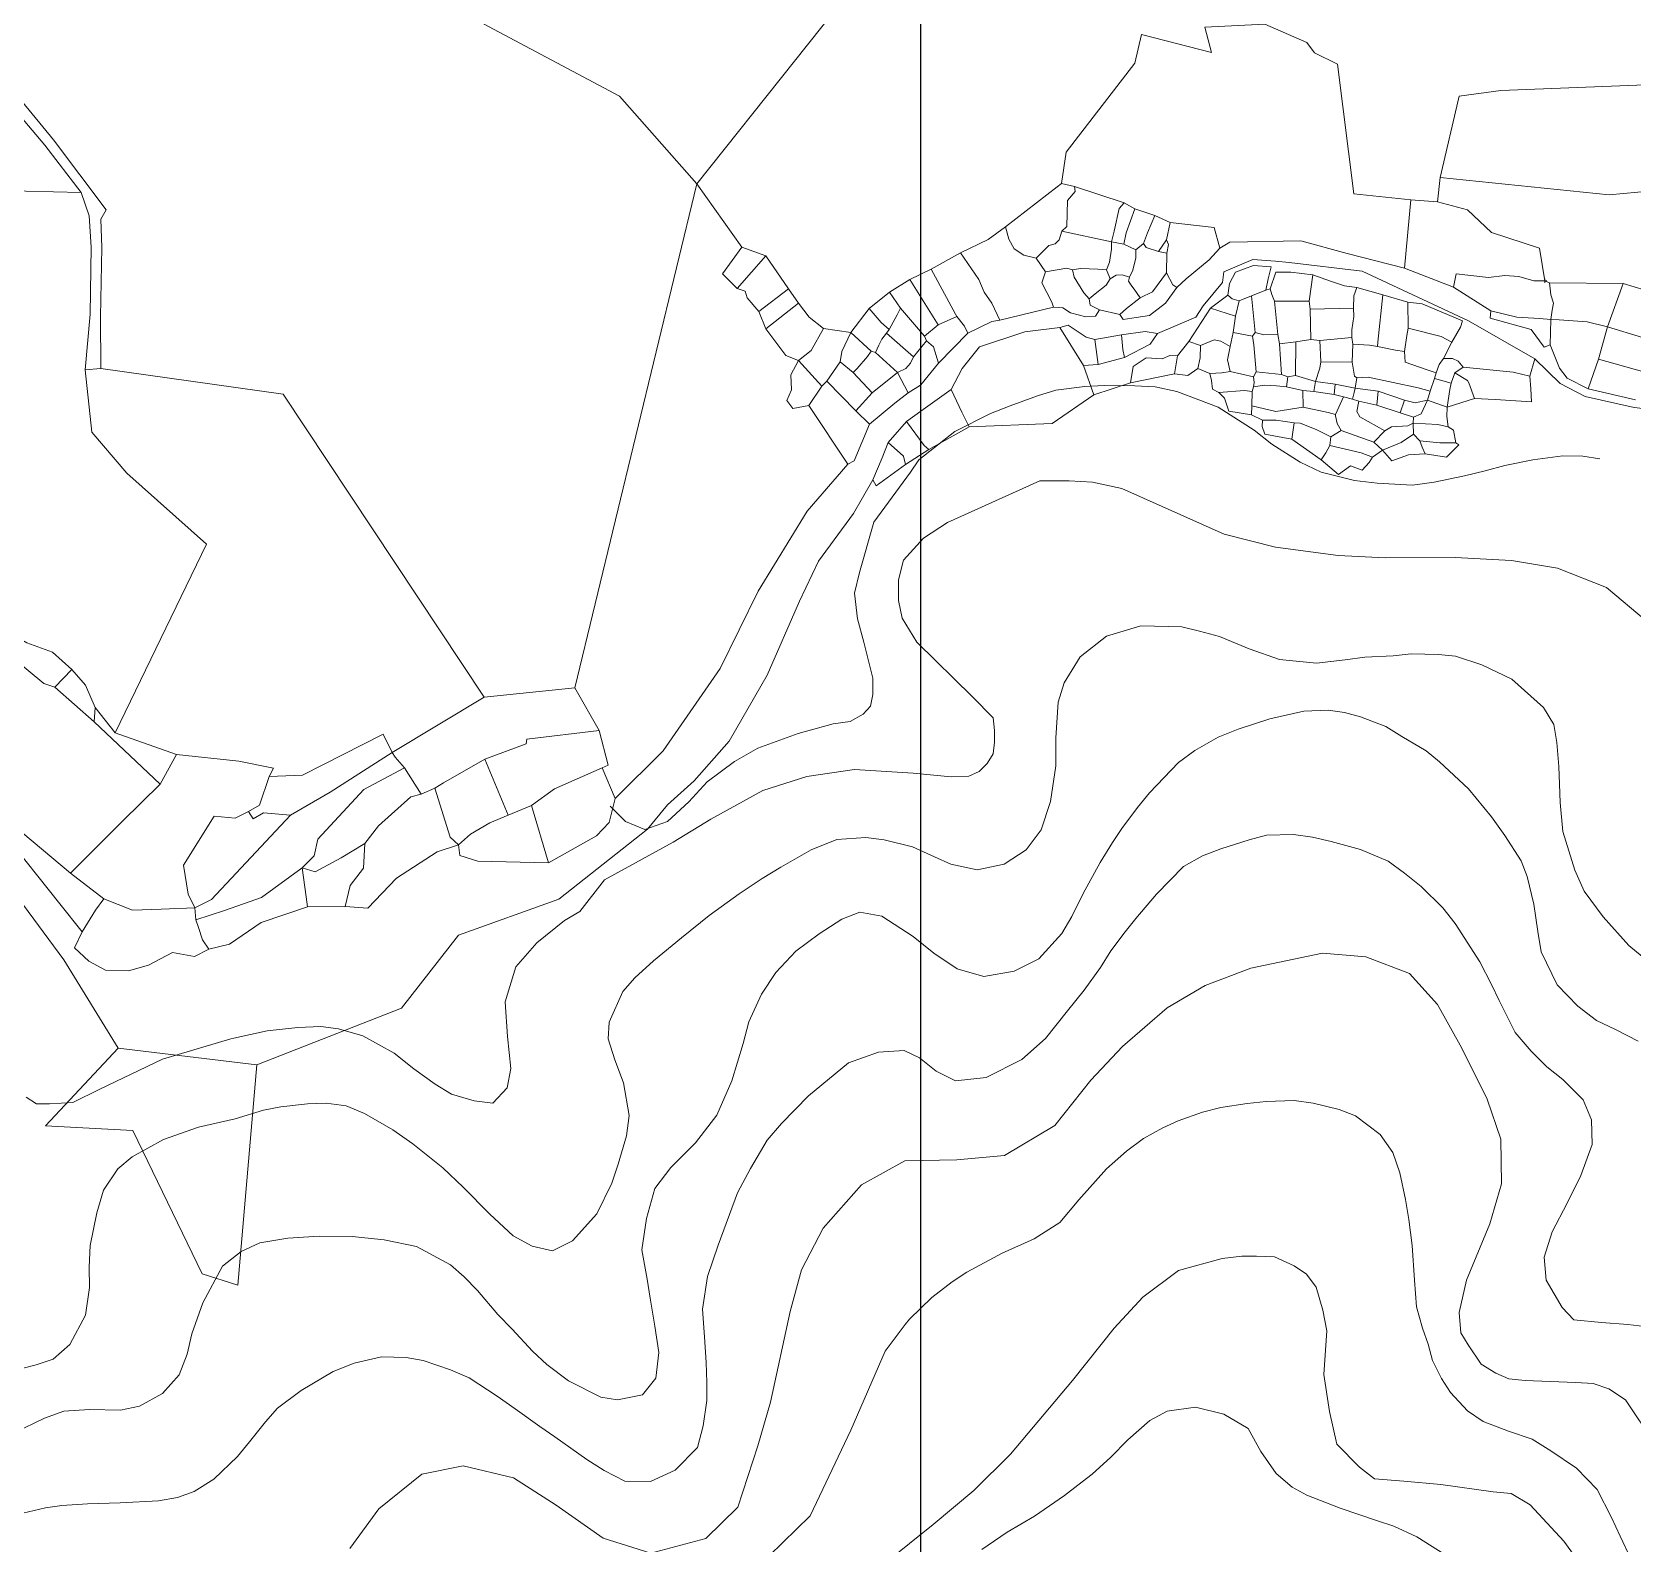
# Model space of a CAD drawing. Header units: metres. Extents: x 548946 to 557077, y 1838800 to 1845419.
# Drawn here: x 552785 to 553172.3, y 1839395.5 to 1839761.3 of the extents above; entities that cross this region are included whole.
import ezdxf

# ---------------------------------------------------------------- set-up
doc = ezdxf.new("R2010")
doc.units = ezdxf.units.M
doc.header["$LTSCALE"] = 28
for name, color, linetype, lineweight in [('1', 7, 'Continuous', 13), ('10', 7, 'Continuous', 13), ('2', 7, 'Continuous', 13), ('60', 7, 'Continuous', 25)]:
    doc.layers.add(name, color=color, linetype=linetype, lineweight=lineweight)

msp = doc.modelspace()

# ---------------------------------------------------------------- linework, layer by layer
at = {"layer": '1'}
for points in [[(552924.9, 1839573.99), (552928.56, 1839570.33), (552933.27, 1839568.36), (552938.77, 1839570.33), (552943.87, 1839575.04), (552948.36, 1839579.86), (552954.92, 1839584.85), (552960.59, 1839588.05), (552970.33, 1839591.61), (552978.83, 1839593.92), (552982.91, 1839594.45), (552986.1, 1839596.23), (552987.87, 1839598.18), (552988.4, 1839601.02), (552988.4, 1839604.93), (552986.21, 1839613.71), (552984.68, 1839619.32), (552983.97, 1839625.54), (552985.21, 1839630.52), (552988.62, 1839642.72), (552997.48, 1839654.81), (552999.55, 1839657.8), (553008.24, 1839664.67), (553016.87, 1839669), (553021.61, 1839670.82), (553028.23, 1839673.24), (553032.63, 1839674.64), (553039.69, 1839675.55), (553044.34, 1839675.8), (553051.76, 1839675.71), (553056.73, 1839675.47), (553061.93, 1839674.35), (553071.97, 1839670.52), (553080.65, 1839664.97), (553084.93, 1839661.54), (553091.77, 1839657.22), (553096.85, 1839654.79), (553104.88, 1839652.81), (553110.41, 1839652.12), (553118.92, 1839651.63), (553124.18, 1839652.34), (553131.54, 1839653.93), (553136.48, 1839655.12), (553141.28, 1839656.43), (553148.02, 1839657.82), (553155.33, 1839658.76), (553160.16, 1839658.64), (553164.29, 1839658.06)], [(553175.48, 1839618.8), (553165.89, 1839626.93), (553153.98, 1839631.57), (553142.89, 1839633.45), (553129.22, 1839634.13), (553112.38, 1839634.07), (553100.92, 1839634.61), (553085.8, 1839636.69), (553073.4, 1839639.84), (553048.61, 1839650.82), (553041.55, 1839652.39), (553035.89, 1839652.74), (553028.8, 1839652.74), (553006.47, 1839642.6), (553000.62, 1839638.87), (552995.84, 1839633.54), (552994.6, 1839628.74), (552994.6, 1839623.77), (552995.49, 1839619.5), (552999.03, 1839613.64), (553012.51, 1839600.49), (553017.47, 1839595.34), (553017.83, 1839592.32), (553017.83, 1839589.48), (553017.47, 1839586.63), (553016.06, 1839584.32), (553014.11, 1839582.37), (553011.63, 1839581.3), (553007.37, 1839581.13), (552998.16, 1839582.01), (552984, 1839582.89), (552972.4, 1839581.21), (552961.77, 1839577.83), (552949.2, 1839570.86)], [(552886.21, 1839463.04), (552889.52, 1839460.16), (552892.75, 1839456.87), (552897.68, 1839451.04), (552901.19, 1839447.52), (552906.07, 1839442.21), (552909.55, 1839438.95), (552914.8, 1839434.98), (552922.64, 1839431.03), (552926.61, 1839430.43), (552932.72, 1839431.62), (552935.92, 1839435.61), (552936.67, 1839441.81), (552935.71, 1839448.2), (552934.57, 1839454.97), (552933.81, 1839459.57), (552932.5, 1839466.71), (552933.62, 1839474.25), (552935.68, 1839481.5), (552939.54, 1839486.6), (552945.52, 1839492.59), (552950.63, 1839499.27), (552954.27, 1839507.6), (552957.05, 1839516.62), (552958.42, 1839521.85), (552961.45, 1839528.55), (552964.91, 1839533.75), (552969.8, 1839538.97), (552975.46, 1839543.1), (552980.92, 1839546.69), (552985.29, 1839548.34), (552990.59, 1839547.37), (552998.16, 1839542.48), (553003.15, 1839538.48), (553008.77, 1839534.67), (553015.22, 1839532.78), (553022.62, 1839534.12), (553028.53, 1839537.11), (553034.1, 1839543.19), (553036.51, 1839547.35), (553039.28, 1839552.86), (553043.4, 1839560.34), (553046.37, 1839565.22), (553048.6, 1839568.58), (553052.46, 1839573.69), (553055.32, 1839577.26), (553062.32, 1839584.53), (553066.3, 1839587.44), (553071.92, 1839590.66), (553076.78, 1839592.62), (553084.43, 1839595.16), (553092.69, 1839596.98), (553098.51, 1839597.23), (553102.48, 1839596.63), (553106.36, 1839595.62), (553112.47, 1839593.3), (553116.38, 1839590.87), (553122.23, 1839587.36), (553125.51, 1839584.73), (553132.47, 1839578.21), (553138.03, 1839571.41), (553141.25, 1839566.95), (553145.19, 1839560.75), (553146.64, 1839557.01), (553148.29, 1839550.3), (553149.28, 1839543.65), (553150.08, 1839538.79), (553153.95, 1839530.76), (553158.94, 1839525.59), (553163.48, 1839522.19), (553168.02, 1839519.96), (553173.52, 1839517.18)], [(552949.2, 1839570.86), (552940.1, 1839565.32), (552923.51, 1839556.16), (552917.5, 1839548.55), (552913.85, 1839546.33), (552907.16, 1839540.91), (552902.07, 1839535.15), (552899.5, 1839526.67), (552900.03, 1839518.28), (552900.88, 1839510.57), (552899.96, 1839505.91), (552896.47, 1839502.15), (552891.99, 1839502.7), (552886.48, 1839504.3), (552882.57, 1839506.73), (552877.35, 1839510.45), (552872.64, 1839514.22), (552865.03, 1839518.45), (552859.12, 1839520.14), (552854.89, 1839520.72), (552849.32, 1839520.5), (552841.87, 1839519.68), (552833.87, 1839517.88), (552833.1, 1839517.69), (552816.62, 1839512.79), (552801.43, 1839505.53), (552794.9, 1839502.34), (552789.25, 1839501.99), (552786.07, 1839501.99), (552783.59, 1839503.58)], [(552782.8, 1839403.01), (552788.25, 1839404.26), (552792.22, 1839404.83), (552798.42, 1839405.25), (552806.33, 1839405.47), (552815.64, 1839405.98), (552820.23, 1839406.75), (552824.23, 1839408.23), (552828.97, 1839411.22), (552834.75, 1839416.67), (552837.61, 1839420.23), (552841.49, 1839425.08), (552844.38, 1839428.39), (552850.15, 1839432.67), (552857.84, 1839437.29), (552862.95, 1839439.28), (552869.55, 1839440.79), (552875.54, 1839440.67), (552879.65, 1839439.95), (552886.27, 1839437.69), (552890.78, 1839435.71), (552897.52, 1839431.25), (552901.88, 1839428.22), (552907.82, 1839423.93), (552911.47, 1839421.48), (552919.23, 1839415.96), (552923.43, 1839413.3), (552928.39, 1839410.72), (552934.64, 1839410.63), (552940.59, 1839413.37), (552945.96, 1839418.9), (552947.33, 1839424.12), (552948.22, 1839430.21), (552948.26, 1839434.63), (552948.12, 1839439.43), (552947.7, 1839445.62), (552947.22, 1839452.33), (552948.43, 1839460.27), (552950.97, 1839467.83), (552955.7, 1839480.45), (552958.81, 1839486.38), (552962.88, 1839493.2), (552966.33, 1839497.23), (552972.88, 1839503.93), (552982.54, 1839511.89), (552989.79, 1839514.51), (552995.99, 1839514.93), (552999.7, 1839513.13), (553003.69, 1839509.92), (553008.37, 1839507.58), (553015.83, 1839508.4), (553024.45, 1839512.73), (553030.14, 1839517.78), (553035.51, 1839524.48), (553039.52, 1839529.48), (553043.46, 1839534.98), (553046.01, 1839539.03), (553049.41, 1839543.57), (553052.04, 1839546.85), (553056.98, 1839552.73), (553063.53, 1839559.43), (553068.18, 1839562.03), (553072.55, 1839563.68), (553079.47, 1839565.87), (553083.64, 1839566.98), (553090.12, 1839567.17), (553094.74, 1839566.51), (553099.28, 1839565.45), (553106.39, 1839563.5), (553113.07, 1839560.73), (553117.03, 1839557.78), (553121.03, 1839554.58), (553126.27, 1839549.44), (553129.3, 1839545.61)], [(553129.3, 1839545.61), (553135.26, 1839536.38), (553138.08, 1839530.84), (553139.93, 1839527.01), (553143.78, 1839519.24), (553147.65, 1839514.72), (553151.45, 1839510.98), (553155.3, 1839507.89), (553160.26, 1839502.98), (553162.23, 1839498.12), (553162.37, 1839492.15), (553159.67, 1839484.7), (553156.38, 1839477.97), (553152.72, 1839471.06), (553150.8, 1839464.87), (553151.28, 1839459.33), (553155.13, 1839452.73), (553157.93, 1839449.79), (553164.64, 1839449.1), (553171.06, 1839448.63), (553175.14, 1839448.17)], [(553177.47, 1839419.91), (553170.48, 1839430.4), (553166.45, 1839433.04), (553162.67, 1839434.38), (553158.45, 1839434.6), (553152.22, 1839434.82), (553146.22, 1839435.05), (553142.21, 1839435.49), (553139.1, 1839436.83), (553135.54, 1839439.06), (553132.43, 1839443.74), (553130.65, 1839446.64), (553130.21, 1839451.55), (553131.99, 1839459.36), (553137.64, 1839472.99), (553140.45, 1839482.63), (553140.28, 1839493.49), (553137.01, 1839503.11), (553130.84, 1839515.5), (553125.01, 1839525.99), (553118.22, 1839533.53), (553107.67, 1839537.54), (553097.21, 1839538.45), (553079.86, 1839534.84), (553068.8, 1839530.63), (553059.56, 1839525.2), (553048.81, 1839515.84), (553041.16, 1839507.74), (553032.4, 1839496.79), (553020.26, 1839489.49), (553008.72, 1839488.46), (552996.18, 1839488.24), (552985.69, 1839482.41), (552976.36, 1839471.91), (552971.13, 1839461.88), (552968.37, 1839451.73), (552963.68, 1839429.83), (552960.58, 1839419.25), (552955.75, 1839404.47), (552948.04, 1839396.88), (552934.71, 1839393.32), (552923.16, 1839396.96), (552911.79, 1839404.9), (552901.47, 1839411.52), (552889.35, 1839414.45), (552879.35, 1839412.43), (552868.88, 1839404.01), (552861.92, 1839394.43)], [(552960.05, 1839389.44), (552973.23, 1839402.3), (552983.11, 1839423.07), (552991.35, 1839442.19), (552996.22, 1839448.66), (552997.3, 1839449.92), (553002.7, 1839455.19), (553007.61, 1839458.98), (553011.13, 1839461.32), (553019.72, 1839465.91), (553027.41, 1839469.36), (553033.61, 1839473.29), (553038.21, 1839478.74), (553044.93, 1839486.24), (553049.78, 1839490.55), (553053.87, 1839493.6), (553058.53, 1839496.2), (553062.24, 1839497.9), (553068.12, 1839499.98), (553072.55, 1839501.12), (553078.95, 1839502.09), (553083.57, 1839502.59), (553090.31, 1839502.82), (553094.94, 1839502.16), (553101.22, 1839500.64), (553105.15, 1839499.12), (553111.12, 1839494.57), (553114.2, 1839490.23), (553115.9, 1839485.35), (553117.27, 1839478.86), (553118.06, 1839474.01), (553118.89, 1839467.73), (553119.42, 1839459.33), (553119.87, 1839452.88), (553121.35, 1839447.71), (553122.69, 1839443.83), (553123.77, 1839439.91), (553125.94, 1839435.6), (553128.13, 1839432.2), (553132.27, 1839427.71), (553136.06, 1839425.14), (553142.17, 1839422.82), (553147.85, 1839420.85), (553152.44, 1839418.1), (553158.63, 1839413.84), (553163.63, 1839408.67), (553167.1, 1839401.9), (553169.15, 1839397.44), (553171.69, 1839392.13)], [(552773.28, 1839418.87), (552788.07, 1839425.96), (552792.7, 1839427.64), (552798.9, 1839428.07), (552806.46, 1839427.86), (552811.03, 1839428.88), (552816.55, 1839431.96), (552820.6, 1839436.44), (552822.52, 1839441.46), (552823.67, 1839446.4), (552826.36, 1839453.85), (552831.11, 1839462.7), (552835.65, 1839466.32), (552840.11, 1839468.37), (552846.88, 1839469.5), (552854.5, 1839469.95), (552862.44, 1839469.92), (552870.2, 1839469.08), (552878.05, 1839467.48), (552886.21, 1839463.04)], [(553014.74, 1839394.22), (553020.91, 1839398.41), (553027.51, 1839402.26), (553034.77, 1839407.22), (553038, 1839409.79), (553041.49, 1839412.38), (553045.97, 1839416.52), (553050.06, 1839420.74), (553055.4, 1839425.36), (553059.57, 1839427.64), (553066.48, 1839428.66), (553073.31, 1839426.94), (553079.16, 1839423.43), (553082.23, 1839417.91), (553085.94, 1839412.6), (553089.82, 1839409.25), (553093.42, 1839407.31), (553101.44, 1839404.16), (553110.48, 1839401.12), (553114.39, 1839399.86), (553120.02, 1839397.23), (553128.26, 1839392.03)]]:
    msp.add_lwpolyline(points, dxfattribs=at)
at = {"layer": '10'}
for p, q in [((552916.31, 1839602.62), (552945.85, 1839724.52)), ((552945.85, 1839724.52), (552956.72, 1839709.22)), ((553125.63, 1839726.1), (553124.98, 1839720.22)), ((552796.94, 1839722.45), (552755.68, 1839723.5)), ((553049.19, 1839719.91), (553051.77, 1839718.48)), ((553118.55, 1839720.67), (553117.02, 1839704.14)), ((553124.98, 1839720.22), (553118.55, 1839720.67)), ((553056.63, 1839716.88), (553051.77, 1839718.48)), ((553056.63, 1839716.88), (553060.32, 1839715.22)), ((553034.13, 1839713.08), (553046.12, 1839710.49)), ((552956.72, 1839709.22), (552962.54, 1839707.15)), ((553046.12, 1839710.49), (553049.1, 1839709.97)), ((553049.1, 1839709.97), (553052, 1839708.57)), ((553052, 1839708.57), (553053.91, 1839710.09)), ((553057.49, 1839708.16), (553059.54, 1839707.75)), ((553072.31, 1839708.97), (553074.73, 1839710.44)), ((552962.54, 1839707.15), (552955.6, 1839699.23)), ((552968.04, 1839699.17), (552962.54, 1839707.15)), ((553027.92, 1839706.54), (553030.2, 1839703.28)), ((553059.54, 1839707.75), (553059.43, 1839703.01)), ((552997.32, 1839701.41), (552992.43, 1839698.36)), ((553004.18, 1839690.42), (552997.32, 1839701.41)), ((553045.78, 1839701.6), (553044.91, 1839703.71)), ((553093.98, 1839696.18), (553094.8, 1839702.54)), ((553117.02, 1839704.14), (553128.86, 1839699.51)), ((553169.86, 1839700.45), (553166.07, 1839689.94)), ((552960.82, 1839693.67), (552968.04, 1839699.17)), ((552970.44, 1839695.7), (552968.04, 1839699.17)), ((552992.43, 1839698.36), (552987.51, 1839694.42)), ((552995.12, 1839694.49), (552992.43, 1839698.36)), ((553080.02, 1839697.45), (553080.86, 1839688.58)), ((553083.47, 1839698.85), (553084.5, 1839699.12)), ((553105.5, 1839699.43), (553111.74, 1839697.67)), ((553117.83, 1839695.95), (553111.74, 1839697.67)), ((553137.92, 1839693.8), (553128.86, 1839699.51)), ((552960.82, 1839693.67), (552962.54, 1839689.44)), ((552962.54, 1839689.44), (552970.44, 1839695.7)), ((552983.11, 1839688.56), (552987.51, 1839694.42)), ((553019.15, 1839691.53), (553032.1, 1839694.69)), ((553043.26, 1839694.05), (553048.16, 1839692.93)), ((553076.12, 1839692.52), (553070.09, 1839694.44)), ((553085.53, 1839696.13), (553086.39, 1839688.1)), ((553093.98, 1839696.18), (553094.19, 1839694.26)), ((553094.19, 1839694.26), (553104.64, 1839694.45)), ((553094.19, 1839694.26), (553094.37, 1839686.92)), ((553117.83, 1839695.95), (553117.87, 1839689.66)), ((552983.11, 1839688.56), (552976.51, 1839689.58)), ((552992.36, 1839689.34), (552991.69, 1839688.43)), ((553008.72, 1839692.49), (553004.18, 1839690.42)), ((553011.38, 1839688.46), (553017.16, 1839691.26)), ((553017.16, 1839691.26), (553019.15, 1839691.53)), ((553039.39, 1839680.58), (553033.6, 1839689.83)), ((553075.53, 1839688.55), (553076.12, 1839692.52)), ((553152.24, 1839685.57), (553152.4, 1839691.71)), ((553163.96, 1839682.13), (553166.07, 1839689.94)), ((552983.11, 1839688.56), (552988, 1839684.08)), ((552991.69, 1839688.43), (552998.27, 1839682.67)), ((553001.37, 1839686.57), (552998.27, 1839682.67)), ((553000.93, 1839687.73), (553001.37, 1839686.57)), ((553011.38, 1839688.46), (553004.32, 1839681.18)), ((553042.1, 1839686.9), (553048.57, 1839687.99)), ((553042.1, 1839686.9), (553042.89, 1839680.81)), ((553062.12, 1839682.98), (553064.8, 1839686.37)), ((553064.8, 1839686.37), (553067.63, 1839685.4)), ((553074.86, 1839685.18), (553075.53, 1839688.55)), ((553075.53, 1839688.55), (553080.23, 1839687.66)), ((553080.86, 1839688.58), (553080.23, 1839687.66)), ((553086.77, 1839685.87), (553086.39, 1839688.1)), ((553090.68, 1839686.3), (553086.77, 1839685.87)), ((553090.68, 1839686.3), (553090.64, 1839678.15)), ((553094.37, 1839686.92), (553090.68, 1839686.3)), ((553096.52, 1839686.65), (553094.37, 1839686.92)), ((553104.27, 1839687.34), (553096.52, 1839686.65)), ((553096.74, 1839681.51), (553096.52, 1839686.65)), ((553104.27, 1839687.34), (553104.47, 1839685.75)), ((553104.35, 1839681.43), (553104.47, 1839685.75)), ((553128.49, 1839686.24), (553126.46, 1839682.32)), ((552970.44, 1839681.82), (552976.09, 1839675.57)), ((552977.27, 1839676.81), (552980.52, 1839681.5)), ((552983.67, 1839678.91), (552980.52, 1839681.5)), ((552989.02, 1839683.71), (552988, 1839684.08)), ((552994.38, 1839678.93), (552989.02, 1839683.71)), ((553004.32, 1839681.18), (553000, 1839675.89)), ((553049.31, 1839682.54), (553042.89, 1839680.81)), ((553096.74, 1839681.51), (553104.35, 1839681.43)), ((553148.53, 1839682.18), (553147.31, 1839678.01)), ((553163.96, 1839682.13), (553161.4, 1839674.93)), ((552797.86, 1839679.59), (552801.64, 1839679.85)), ((552988.28, 1839673.98), (552983.67, 1839678.91)), ((552994.38, 1839678.93), (552996.92, 1839673.96)), ((553067, 1839679.89), (553069.94, 1839678.69)), ((553074.87, 1839679.13), (553080.45, 1839677.88)), ((553081.14, 1839679.09), (553080.45, 1839677.88)), ((553087.22, 1839678.4), (553081.14, 1839679.09)), ((553088.76, 1839677.9), (553088.46, 1839675.45)), ((553090.64, 1839678.15), (553088.76, 1839677.9)), ((553090.64, 1839678.15), (553095.48, 1839676.75)), ((553105.5, 1839677.65), (553105.07, 1839675.09)), ((553123.21, 1839674.37), (553124.28, 1839677.49)), ((553124.28, 1839677.49), (553124.65, 1839678.82)), ((553128.28, 1839676.33), (553124.28, 1839677.49)), ((553129.17, 1839678.85), (553128.28, 1839676.33)), ((553131.23, 1839680.2), (553129.17, 1839678.85)), ((552976.09, 1839675.57), (552972.93, 1839670.95)), ((552976.09, 1839675.57), (552977.27, 1839676.81)), ((552984.26, 1839669.67), (552977.27, 1839676.81)), ((553000, 1839669.53), (553007.36, 1839674.76)), ((553080.46, 1839675.41), (553080.14, 1839674.33)), ((553092.45, 1839674.55), (553092.49, 1839670.51)), ((553100.2, 1839676.07), (553095.48, 1839676.75)), ((553100.2, 1839676.07), (553105.07, 1839675.09)), ((553105.07, 1839675.09), (553110.66, 1839674.39)), ((553110.31, 1839670.98), (553110.66, 1839674.39)), ((553110.66, 1839674.39), (553116.97, 1839672.21)), ((553122.55, 1839672.22), (553123.21, 1839674.37)), ((553161.4, 1839674.93), (553172.85, 1839672.33)), ((552972.93, 1839670.95), (552982.39, 1839656.76)), ((552987.62, 1839666.4), (552984.26, 1839669.67)), ((552996.52, 1839667.06), (553000, 1839669.53)), ((553100.28, 1839668.72), (553102.24, 1839673)), ((553102.24, 1839673), (553104.42, 1839672.46)), ((553104.42, 1839672.46), (553105.98, 1839671.99)), ((553105.98, 1839671.99), (553110.31, 1839670.98)), ((553110.31, 1839670.98), (553115.98, 1839669.19)), ((553115.98, 1839669.19), (553116.97, 1839672.21)), ((553127.36, 1839670.52), (553122.55, 1839672.22)), ((553127.36, 1839670.52), (553133.93, 1839672.6)), ((552992.1, 1839661.95), (552996.52, 1839667.06)), ((553011.71, 1839665.78), (553001.94, 1839660.25)), ((553080.02, 1839668.67), (553082.65, 1839667.36)), ((553090.33, 1839666.74), (553089.75, 1839662.82)), ((553115.98, 1839669.19), (553119.15, 1839668.11)), ((553096.83, 1839657.81), (553089.75, 1839662.82)), ((553099.16, 1839663.38), (553098.91, 1839661.21)), ((553099.16, 1839663.38), (553101.72, 1839664.9)), ((553101.72, 1839664.9), (553109.61, 1839662.02)), ((553112.27, 1839664.78), (553109.61, 1839662.02)), ((553109.61, 1839662.02), (553111.7, 1839660.16)), ((553119.18, 1839663.97), (553120.73, 1839662.41)), ((553001.94, 1839660.25), (552996.3, 1839656.65)), ((553109.24, 1839658.46), (553111.7, 1839660.16)), ((552790.56, 1839602.83), (552794.64, 1839607.05)), ((552800.06, 1839594.41), (552790.56, 1839602.83)), ((552894.43, 1839600.36), (552872.1, 1839586.97)), ((552894.43, 1839600.36), (552916.31, 1839602.62)), ((552916.31, 1839602.62), (552922.22, 1839592.27)), ((552800.3, 1839597.89), (552800.06, 1839594.41)), ((552805.11, 1839591.71), (552800.3, 1839597.89)), ((552800.06, 1839594.41), (552816.02, 1839579.35)), ((552805.11, 1839591.71), (552819.98, 1839586.54)), ((552816.02, 1839579.35), (552819.98, 1839586.54)), ((552900.19, 1839571.85), (552894.52, 1839585.39)), ((552879.18, 1839576.87), (552875.1, 1839583.3)), ((552926.04, 1839575.86), (552922.95, 1839583.28)), ((552806.94, 1839570.38), (552816.02, 1839579.35)), ((552879.18, 1839576.87), (552882.45, 1839578.39)), ((552900.19, 1839571.85), (552905.86, 1839574.18)), ((552905.86, 1839574.18), (552909.92, 1839560.28)), ((552802.14, 1839565.64), (552806.94, 1839570.38)), ((552794.3, 1839557.81), (552802.14, 1839565.64)), ((552794.3, 1839557.81), (552802.43, 1839551.59)), ((552909.92, 1839560.28), (552892.86, 1839560.72)), ((552824.43, 1839549.38), (552824.66, 1839546.5)), ((552851.66, 1839549.64), (552860.75, 1839549.71)), ((552839.42, 1839511.41), (552874.36, 1839525.15)), ((552839.42, 1839511.41), (552805.9, 1839515.47))]:
    msp.add_line(p, q, dxfattribs=at)
for points in [[(552958.31, 1839838.06), (552946, 1839824.3), (552931.86, 1839801.34), (552919.31, 1839785.36), (552904.74, 1839772.71), (552894.27, 1839763.29), (552927.16, 1839745.75), (552945.85, 1839724.52)], [(552958.31, 1839838.06), (552973.77, 1839822.87), (552976.12, 1839824.74), (552989.54, 1839808.35), (552980.72, 1839800.27), (552993.11, 1839783.99), (552945.85, 1839724.52)], [(552703.16, 1839829.61), (552705.7, 1839820.24), (552712.46, 1839802.64), (552715.36, 1839799.73), (552725.61, 1839794.47), (552739.91, 1839791.06), (552749.67, 1839786.51), (552756.9, 1839778.91), (552767.64, 1839762.63), (552790.21, 1839735.22), (552802.95, 1839718.22), (552801.68, 1839715.96), (552801.91, 1839709.17), (552801.57, 1839692.35), (552801.64, 1839679.85)], [(552796.94, 1839722.45), (552788.12, 1839733.93), (552767.92, 1839757.75), (552760.2, 1839768.51), (552736.76, 1839742.51)], [(553118.55, 1839720.67), (553104.73, 1839722.13), (553100.77, 1839753.48), (553095.26, 1839756.2), (553093.38, 1839758.73), (553083.26, 1839763.13), (553068.73, 1839762.47), (553070.35, 1839756.32), (553053.39, 1839760.63), (553051.79, 1839753.73), (553035.18, 1839732.19), (553034.01, 1839724.65)], [(553194.46, 1839746.53), (553189.66, 1839749.36), (553175.29, 1839748.47), (553140.28, 1839747.15), (553130.23, 1839745.73), (553125.63, 1839726.1)], [(553034.01, 1839724.65), (553032.96, 1839723.82), (553020.46, 1839714.11)], [(553034.01, 1839724.65), (553037.17, 1839723.91), (553049.19, 1839719.91)], [(553037.17, 1839723.91), (553037.34, 1839722.66), (553035.52, 1839720.53), (553035.31, 1839714.26), (553034.13, 1839713.08)], [(553187.35, 1839723.83), (553166.53, 1839721.87), (553125.63, 1839726.1)], [(552796.94, 1839722.45), (552798.86, 1839716.79), (552799.35, 1839709.23), (552799.06, 1839692.98), (552797.86, 1839679.59)], [(553046.12, 1839710.49), (553046.77, 1839713.11), (553047.98, 1839718.54), (553049.19, 1839719.91)], [(553150.92, 1839701.06), (553149.63, 1839709.01), (553138.04, 1839712.81), (553132.26, 1839718.28), (553124.98, 1839720.22)], [(553051.77, 1839718.48), (553049.67, 1839712.72), (553049.1, 1839709.97)], [(553053.91, 1839710.09), (553054.81, 1839712.7), (553056.63, 1839716.88)], [(553020.46, 1839714.11), (553016.29, 1839711.08), (553009.6, 1839707.85)], [(553020.46, 1839714.11), (553021.32, 1839711.13), (553022.61, 1839708.85), (553024.89, 1839707.3), (553027.92, 1839706.54)], [(553027.92, 1839706.54), (553031, 1839709.63), (553032.48, 1839710.03), (553033.49, 1839711), (553034.13, 1839713.08)], [(553060.32, 1839715.22), (553059.46, 1839711.02), (553057.49, 1839708.16)], [(553072.31, 1839708.97), (553070.93, 1839714), (553060.32, 1839715.22)], [(552956.72, 1839709.22), (552952.05, 1839702.77), (552955.6, 1839699.23)], [(553044.91, 1839703.71), (553045.66, 1839705.61), (553046.12, 1839708.73), (553046.12, 1839710.49)], [(553052, 1839708.57), (553052, 1839706.65), (553051.33, 1839703.64), (553050.48, 1839701.94)], [(553057.49, 1839708.16), (553054.5, 1839709.14), (553053.91, 1839710.09)], [(553059.46, 1839711.02), (553059.91, 1839709.88), (553059.54, 1839707.75)], [(553072.31, 1839708.97), (553069.78, 1839706.16), (553064.23, 1839701.6), (553061.92, 1839699.45)], [(553117.02, 1839704.14), (553103.16, 1839707.71), (553091.9, 1839710.74), (553074.73, 1839710.44)], [(552997.32, 1839701.41), (553002.54, 1839703.94), (553009.6, 1839707.85)], [(553009.6, 1839707.85), (553014.04, 1839701.42), (553015.31, 1839698.34), (553017.15, 1839695.67), (553019.15, 1839691.53)], [(553089.08, 1839705.49), (553085.79, 1839705.87), (553080.28, 1839706.28), (553073.31, 1839703.27), (553072.95, 1839700.66), (553068.3, 1839695.07), (553066.52, 1839692.29), (553057.28, 1839688.31)], [(553083.47, 1839698.85), (553084, 1839701.55), (553084.73, 1839704.48), (553080.51, 1839704.82), (553076.1, 1839703.19), (553074.68, 1839700.42), (553074.3, 1839697.65)], [(553148.53, 1839682.18), (553132.51, 1839691.43), (553106.76, 1839703.42), (553089.08, 1839705.49)], [(553002.54, 1839703.94), (553008.42, 1839693.04), (553008.72, 1839692.49)], [(553030.2, 1839703.28), (553029.32, 1839700.59), (553031.74, 1839695.94), (553032.1, 1839694.69)], [(553030.2, 1839703.28), (553035.3, 1839704.18), (553036.66, 1839703.72)], [(553036.66, 1839703.72), (553038.62, 1839704.1), (553042.81, 1839703.87), (553044.91, 1839703.71)], [(553036.66, 1839703.72), (553037.1, 1839701.96), (553039.43, 1839698.19), (553040.72, 1839696.75)], [(553040.72, 1839696.75), (553042.22, 1839697.94), (553044.85, 1839700.02), (553045.78, 1839701.6)], [(553045.78, 1839701.6), (553047.25, 1839702.42), (553048.68, 1839702.57), (553050.48, 1839701.94)], [(553053.06, 1839696.93), (553051.58, 1839699.03), (553051.07, 1839699.76), (553050.21, 1839701.01), (553050.48, 1839701.94)], [(553053.06, 1839696.93), (553056.05, 1839698.46), (553059.43, 1839703.01)], [(553059.43, 1839703.01), (553060.94, 1839700.09), (553061.92, 1839699.45)], [(553084.5, 1839699.12), (553085.9, 1839703.18), (553089.55, 1839703.2), (553094.8, 1839702.54)], [(553094.8, 1839702.54), (553099.08, 1839700.99), (553102.5, 1839699.84), (553105.5, 1839699.43)], [(553150.92, 1839701.06), (553148.28, 1839701.07), (553144.62, 1839702.15), (553141.3, 1839702.36), (553137.36, 1839701.91), (553129.48, 1839702.74), (553128.86, 1839699.51)], [(553151.41, 1839701.06), (553150.92, 1839701.06), (553150.44, 1839701.06)], [(553150.92, 1839701.55), (553150.92, 1839701.06), (553150.92, 1839700.57)], [(553150.92, 1839701.06), (553152.1, 1839700.62), (553169.86, 1839700.45)], [(553152.1, 1839700.62), (553152.37, 1839697.71), (553153.04, 1839695.71), (553152.74, 1839694.01), (553152.4, 1839691.71)], [(553183.42, 1839697.46), (553175.21, 1839698.82), (553169.86, 1839700.45)], [(552955.6, 1839699.23), (552957.53, 1839698.55), (552958.03, 1839697.01), (552960.82, 1839693.67)], [(553040.72, 1839696.75), (553040.97, 1839695.23), (553043.26, 1839694.05)], [(553061.92, 1839699.45), (553059.16, 1839695.72), (553055.29, 1839692.71), (553052.1, 1839692.22), (553048.96, 1839691.73), (553048.16, 1839692.93)], [(553048.16, 1839692.93), (553049.76, 1839694.36), (553053.06, 1839696.93)], [(553064.8, 1839686.37), (553070.09, 1839694.44), (553074.3, 1839697.65)], [(553077.02, 1839696.26), (553075.29, 1839696.74), (553074.3, 1839697.65)], [(553076.12, 1839692.52), (553077.02, 1839696.26), (553080.02, 1839697.45), (553083.47, 1839698.85)], [(553084.5, 1839699.12), (553084.88, 1839697.75), (553085.53, 1839696.13)], [(553105.5, 1839699.43), (553104.75, 1839697.44), (553104.64, 1839694.45)], [(553110.45, 1839685.18), (553110.59, 1839686.22), (553111.74, 1839697.67)], [(552970.44, 1839695.7), (552972.97, 1839692.28), (552976.51, 1839689.58)], [(552987.51, 1839694.42), (552990.39, 1839690.98), (552992.36, 1839689.34)], [(552992.36, 1839689.34), (552994.32, 1839692.89), (552995.12, 1839694.49)], [(552995.12, 1839694.49), (553000.93, 1839687.73), (553004.18, 1839690.42)], [(553032.1, 1839694.69), (553034.39, 1839694.54), (553036.21, 1839693.36), (553039.95, 1839692.38), (553042.27, 1839692.5), (553043.26, 1839694.05)], [(553085.53, 1839696.13), (553088.1, 1839696.18), (553093.98, 1839696.18)], [(553104.64, 1839694.45), (553104.77, 1839692.46), (553104.25, 1839689.19), (553104.27, 1839687.34)], [(553128.49, 1839686.24), (553130.59, 1839689.86), (553131.05, 1839691.4), (553121.24, 1839695.53), (553117.83, 1839695.95)], [(553152.24, 1839685.57), (553150.78, 1839685.03), (553147.67, 1839689.33), (553137.71, 1839692.06), (553137.92, 1839693.8)], [(553152.4, 1839691.71), (553149.62, 1839691.94), (553144.17, 1839692.29), (553137.92, 1839693.8)], [(552970.44, 1839681.82), (552967.32, 1839683.01), (552962.54, 1839689.44)], [(552976.51, 1839689.58), (552973.47, 1839684.21), (552970.44, 1839681.82)], [(553033.6, 1839689.83), (553025.18, 1839688.72), (553014.17, 1839685.15), (553010, 1839679.85), (553007.36, 1839674.76)], [(553008.72, 1839692.49), (553010.57, 1839690.12), (553011.38, 1839688.46)], [(553033.6, 1839689.83), (553035.66, 1839690.39), (553040, 1839687.46), (553042.1, 1839686.9)], [(553057.28, 1839688.31), (553054.27, 1839688.82), (553048.57, 1839687.99)], [(553117.87, 1839689.66), (553117.59, 1839687.85), (553116.98, 1839683.96)], [(553128.49, 1839686.24), (553125.84, 1839687.58), (553117.87, 1839689.66)], [(553152.4, 1839691.71), (553154.45, 1839691.63), (553161.2, 1839691.18), (553166.07, 1839689.94)], [(553166.07, 1839689.94), (553174.56, 1839687.34), (553176.82, 1839686.38)], [(552980.52, 1839681.5), (552980.91, 1839684.01), (552983.11, 1839688.56)], [(552989.02, 1839683.71), (552989.87, 1839685.49), (552990.62, 1839686.94), (552991.69, 1839688.43)], [(553001.37, 1839686.57), (553003.11, 1839685.13), (553004.32, 1839681.18)], [(553048.57, 1839687.99), (553048.84, 1839684.44), (553049.31, 1839682.54)], [(553049.31, 1839682.54), (553055.48, 1839685.8), (553057.28, 1839688.31)], [(553067.63, 1839685.4), (553067.6, 1839682.49), (553067, 1839679.89)], [(553074.86, 1839685.18), (553072.57, 1839686.51), (553070.97, 1839686.81), (553067.63, 1839685.4)], [(553074.87, 1839679.13), (553074.19, 1839681.99), (553074.86, 1839685.18)], [(553080.23, 1839687.66), (553080.54, 1839685.61), (553081.14, 1839679.09)], [(553086.39, 1839688.1), (553083.01, 1839688.04), (553080.86, 1839688.58)], [(553086.77, 1839685.87), (553087.22, 1839678.4), (553088.76, 1839677.9)], [(553104.47, 1839685.75), (553108.5, 1839685.5), (553110.45, 1839685.18)], [(553116.98, 1839683.96), (553114.82, 1839684.31), (553110.45, 1839685.18)], [(553161.4, 1839674.93), (553156.36, 1839677.54), (553154.47, 1839679.93), (553152.24, 1839685.57)], [(553163.96, 1839682.13), (553174.56, 1839679.14), (553176.82, 1839686.38)], [(552972.93, 1839670.95), (552969.03, 1839670.16), (552967.58, 1839672.16), (552968.75, 1839674.71), (552968.55, 1839678.33), (552970.44, 1839681.82)], [(552988, 1839684.08), (552987.12, 1839682.76), (552984.6, 1839679.89), (552983.67, 1839678.91)], [(552998.27, 1839682.67), (552997.55, 1839681.18), (552996.39, 1839679.84), (552994.38, 1839678.93)], [(553050.71, 1839676.41), (553051.41, 1839680.34), (553054.5, 1839682.49), (553058.37, 1839682.24), (553060.21, 1839683.06), (553062.12, 1839682.98)], [(553062.12, 1839682.98), (553061.34, 1839678.57), (553050.71, 1839676.41)], [(553095.48, 1839676.75), (553096.56, 1839679.94), (553096.74, 1839681.51)], [(553104.35, 1839681.43), (553104.87, 1839678.06), (553105.5, 1839677.65)], [(553124.65, 1839678.82), (553122.51, 1839679.56), (553117.19, 1839681.38), (553116.98, 1839683.96)], [(553124.65, 1839678.82), (553125.43, 1839680.84), (553126.46, 1839682.32)], [(553131.23, 1839680.2), (553130, 1839681.63), (553128.58, 1839682.28), (553126.46, 1839682.32)], [(553200.15, 1839667.03), (553197.26, 1839667.2), (553190.02, 1839669.48), (553183.67, 1839669.15), (553172.58, 1839670.43), (553160.73, 1839673.12), (553154.65, 1839676.27), (553148.53, 1839682.18)], [(552805.11, 1839591.71), (552827.26, 1839637.39), (552807.97, 1839654.57), (552799.48, 1839664.47), (552797.86, 1839679.59)], [(552801.64, 1839679.85), (552845.8, 1839673.66), (552894.43, 1839600.36)], [(552984.26, 1839669.67), (552988.28, 1839673.98), (552994.38, 1839678.93)], [(553042.89, 1839680.81), (553039.39, 1839680.58), (553041.88, 1839673.51), (553050.71, 1839676.41)], [(553067, 1839679.89), (553064.61, 1839678.19), (553061.34, 1839678.57)], [(553069.94, 1839678.69), (553072.83, 1839678.86), (553074.87, 1839679.13)], [(553072.13, 1839674.07), (553070.56, 1839674.9), (553070.35, 1839676.96), (553069.94, 1839678.69)], [(553080.45, 1839677.88), (553080.65, 1839676.47), (553080.46, 1839675.41)], [(553105.5, 1839677.65), (553108.18, 1839677.76), (553120.33, 1839675.21), (553123.21, 1839674.37)], [(553129.17, 1839678.85), (553132.21, 1839677.01), (553132.55, 1839676.41), (553133.93, 1839672.6)], [(553147.31, 1839678.01), (553143.25, 1839679.01), (553131.23, 1839680.2)], [(553133.93, 1839672.6), (553138.95, 1839672.35), (553147.74, 1839671.79), (553147.55, 1839674.99), (553147.31, 1839678.01)], [(552996.92, 1839673.96), (552993.76, 1839671.5), (552987.62, 1839666.4)], [(553000, 1839675.89), (552999.97, 1839675.85), (552996.92, 1839673.96)], [(553007.36, 1839674.76), (553009.95, 1839669.34), (553011.71, 1839665.78)], [(553011.71, 1839665.78), (553031.81, 1839666.56), (553041.88, 1839673.51)], [(553072.13, 1839674.07), (553078.31, 1839674.59), (553080.14, 1839674.33)], [(553080.02, 1839668.67), (553074.49, 1839669.54), (553073.46, 1839672.67), (553072.13, 1839674.07)], [(553080.14, 1839674.33), (553080.11, 1839670.82), (553080.02, 1839668.67)], [(553080.46, 1839675.41), (553083.11, 1839675.86), (553086.07, 1839675.7), (553088.46, 1839675.45)], [(553088.46, 1839675.45), (553092.45, 1839674.55), (553095.11, 1839674.31)], [(553095.48, 1839676.75), (553095.11, 1839674.31), (553100.01, 1839673.55)], [(553102.24, 1839673), (553100.01, 1839673.55), (553100.2, 1839676.07)], [(553105.07, 1839675.09), (553104.84, 1839674.05), (553104.42, 1839672.46)], [(553128.28, 1839676.33), (553127.93, 1839674.76), (553127.36, 1839670.52)], [(553092.49, 1839670.51), (553085.88, 1839669.51), (553080.11, 1839670.82)], [(553100.28, 1839668.72), (553098.53, 1839669.24), (553092.49, 1839670.51)], [(553112.27, 1839664.78), (553106.17, 1839668.21), (553105.5, 1839669.46), (553105.98, 1839671.99)], [(553122.55, 1839672.22), (553119.59, 1839671.59), (553116.97, 1839672.21)], [(553122.55, 1839672.22), (553121.03, 1839668.89), (553119.15, 1839668.11)], [(553127.36, 1839670.52), (553127.27, 1839668.25), (553127.55, 1839665.79)], [(552982.39, 1839656.76), (552983.85, 1839657.56), (552987.62, 1839666.4)], [(552996.52, 1839667.06), (553000.85, 1839661.29), (553001.94, 1839660.25)], [(553089.75, 1839662.82), (553083.26, 1839664.02), (553082.59, 1839665.82), (553082.65, 1839667.36)], [(553082.65, 1839667.36), (553085.96, 1839667.41), (553090.33, 1839666.74)], [(553090.33, 1839666.74), (553091.79, 1839666.67), (553095.61, 1839665.13), (553099.16, 1839663.38)], [(553101.72, 1839664.9), (553100.69, 1839666.58), (553100.34, 1839668.39), (553100.28, 1839668.72)], [(553119.11, 1839666.69), (553117.85, 1839666.03), (553113.82, 1839665.74), (553112.27, 1839664.78)], [(553119.15, 1839668.11), (553119.11, 1839666.69), (553119.18, 1839663.97)], [(553127.55, 1839665.79), (553125.06, 1839666.35), (553119.11, 1839666.69)], [(553127.55, 1839665.79), (553128.87, 1839664.97), (553129.41, 1839661.87)], [(552988.37, 1839652.94), (552990.63, 1839658.23), (552992.1, 1839661.95)], [(552992.1, 1839661.95), (552995.83, 1839658.69), (552996.3, 1839656.65)], [(553119.18, 1839663.97), (553116.18, 1839662), (553111.7, 1839660.16)], [(553120.73, 1839662.41), (553125.52, 1839661.89), (553129.41, 1839661.87)], [(553120.73, 1839662.41), (553121.29, 1839660.83), (553121.98, 1839659.24)], [(553129.41, 1839661.87), (553130.15, 1839661.44), (553127.16, 1839658.46), (553121.98, 1839659.24)], [(553098.91, 1839661.21), (553097.97, 1839659.48), (553096.83, 1839657.81)], [(553096.83, 1839657.81), (553101.05, 1839654.26), (553103.98, 1839656.34), (553106.75, 1839655.27), (553108.47, 1839657.15), (553109.24, 1839658.46)], [(553109.24, 1839658.46), (553106.49, 1839659.48), (553098.91, 1839661.21)], [(553111.7, 1839660.16), (553113.93, 1839657.54), (553118.01, 1839658.99), (553121.98, 1839659.24)], [(552926.04, 1839575.86), (552937.69, 1839587.39), (552951.48, 1839607.33), (552960.68, 1839626.04), (552972.5, 1839645.34), (552982.39, 1839656.76)], [(552996.3, 1839656.65), (552989.23, 1839651.47), (552988.37, 1839652.94)], [(552988.37, 1839652.94), (552983.73, 1839644.82), (552975.29, 1839633.26), (552970.69, 1839623.63), (552962.85, 1839605.7), (552953.67, 1839589.7), (552945.17, 1839580.16), (552938.72, 1839574.33), (552933.93, 1839568.43), (552912.46, 1839551.47), (552888.15, 1839542.84), (552874.36, 1839525.15)], [(552794.64, 1839607.05), (552789.96, 1839611.23), (552783.76, 1839613.5), (552778.19, 1839616.74)], [(552790.56, 1839602.83), (552787.88, 1839603.66), (552779.85, 1839610.38), (552776.77, 1839614.44)], [(552800.3, 1839597.89), (552797.95, 1839603.31), (552794.64, 1839607.05)], [(552894.52, 1839585.39), (552904.59, 1839589.12), (552904.7, 1839590.25), (552922.22, 1839592.27)], [(552922.95, 1839583.28), (552924.39, 1839583.92), (552922.22, 1839592.27)], [(552805.9, 1839515.47), (552792.72, 1839536.86), (552768.13, 1839570.08), (552757.43, 1839588.64)], [(552842.36, 1839581.21), (552850.42, 1839581.49), (552869.96, 1839591.43), (552872.1, 1839586.97)], [(552819.98, 1839586.54), (552835.04, 1839584.87), (552843.45, 1839583.16), (552842.36, 1839581.21)], [(552847.54, 1839571.81), (552857.15, 1839577.37), (552872.1, 1839586.97)], [(552875.1, 1839583.3), (552872.9, 1839585.84), (552872.1, 1839586.97)], [(552882.45, 1839578.39), (552884.54, 1839579.63), (552894.52, 1839585.39)], [(552797.16, 1839543.58), (552791.78, 1839550.35), (552778.27, 1839567.3), (552769.81, 1839582.85), (552771.27, 1839582.7)], [(552771.27, 1839582.7), (552778.3, 1839571.27), (552794.3, 1839557.81)], [(552842.36, 1839581.21), (552840.01, 1839574.25), (552837.38, 1839572.7)], [(552850.39, 1839559.05), (552853.26, 1839562), (552854.19, 1839566.02), (552865.25, 1839578), (552875.1, 1839583.3)], [(552905.86, 1839574.18), (552911.43, 1839578.16), (552922.95, 1839583.28)], [(552865.56, 1839564.95), (552868.82, 1839569.21), (552876.69, 1839576.29), (552879.18, 1839576.87)], [(552888.21, 1839564.67), (552886.19, 1839566.54), (552882.45, 1839578.39)], [(552837.38, 1839572.7), (552834.15, 1839571.13), (552829.06, 1839571.58), (552821.7, 1839559.76), (552822.77, 1839552.68), (552824.43, 1839549.38)], [(552847.54, 1839571.81), (552840.98, 1839572.43), (552838.51, 1839570.94), (552837.38, 1839572.7)], [(552909.92, 1839560.28), (552921.6, 1839566.86), (552924.59, 1839570.06), (552926.04, 1839575.86)], [(552847.54, 1839571.81), (552828.44, 1839551.43), (552824.43, 1839549.38)], [(552900.19, 1839571.85), (552895.78, 1839569.97), (552891.08, 1839567.27), (552888.21, 1839564.67)], [(552850.39, 1839559.05), (552853.51, 1839558.09), (552859.79, 1839561.53), (552865.56, 1839564.95)], [(552860.75, 1839549.71), (552861.96, 1839554.84), (552865.21, 1839559.04), (552865.56, 1839564.95)], [(552888.21, 1839564.67), (552883.02, 1839562.92), (552873.18, 1839556.56)], [(552888.21, 1839564.67), (552888.53, 1839562.09), (552892.86, 1839560.72)], [(552850.39, 1839559.05), (552840.55, 1839551.9), (552831.59, 1839548.73), (552824.66, 1839546.5)], [(552850.39, 1839559.05), (552851.33, 1839552.07), (552851.66, 1839549.64)], [(552860.75, 1839549.71), (552866.23, 1839549.37), (552873.18, 1839556.56)], [(552802.43, 1839551.59), (552800.4, 1839548.83), (552797.16, 1839543.58)], [(552824.43, 1839549.38), (552816.29, 1839549.13), (552809.29, 1839548.84), (552802.43, 1839551.59)], [(552827.76, 1839539.4), (552832.79, 1839540.61), (552840.48, 1839545.85), (552851.66, 1839549.64)], [(552824.66, 1839546.5), (552825.33, 1839544.66), (552826.26, 1839541.7), (552827.76, 1839539.4)], [(552827.76, 1839539.4), (552824.36, 1839537.64), (552819.04, 1839538.59), (552813.16, 1839535.56), (552808.37, 1839534.14), (552802.76, 1839534.33), (552798.78, 1839536.49), (552795.31, 1839539.73), (552797.16, 1839543.58)], [(552839.42, 1839511.41), (552834.83, 1839458.11), (552826.21, 1839460.86), (552809.37, 1839495.55), (552788.3, 1839496.68), (552805.9, 1839515.47)]]:
    msp.add_lwpolyline(points, dxfattribs=at)
at = {"layer": '2'}
for points in [[(553177.68, 1839534.94), (553171.23, 1839540.34), (553165.02, 1839547.2), (553160.43, 1839553.46), (553158.18, 1839558.54), (553155.33, 1839567.85), (553154.68, 1839574.93), (553154.46, 1839579.33), (553154.37, 1839583.61), (553153.87, 1839589.41), (553153.13, 1839593.75), (553150.59, 1839597.89), (553142.95, 1839604.72), (553135.67, 1839608.21), (553129.33, 1839610.25), (553125.25, 1839610.71), (553118.6, 1839610.89), (553114.23, 1839610.4), (553107.37, 1839610.04), (553102.63, 1839609.39), (553095.7, 1839608.62), (553086.76, 1839609.46), (553079.45, 1839612.04), (553072.23, 1839615.01), (553067.41, 1839616.3), (553063.13, 1839617.39), (553053.22, 1839617.6), (553044.91, 1839615.13), (553038.57, 1839610.14), (553034.7, 1839603.86), (553033.27, 1839599.15), (553032.66, 1839590.5), (553032.63, 1839583.73), (553031.37, 1839575.14), (553029.13, 1839568.26), (553025.5, 1839563.44), (553020.16, 1839559.99), (553013.68, 1839558.62), (553007.28, 1839560), (553003.31, 1839561.77), (552997.98, 1839564.18), (552991.16, 1839565.9), (552986.67, 1839566.44), (552979.71, 1839565.94), (552973.48, 1839563.43), (552966.14, 1839559.24), (552961.62, 1839556.53), (552956.05, 1839552.8)], [(552956.05, 1839552.8), (552948.82, 1839547.58), (552942.14, 1839542.16), (552935.34, 1839536.6), (552930.85, 1839532.47), (552927.96, 1839529.16), (552924.62, 1839521.76), (552924.41, 1839517.71), (552926.01, 1839512.68), (552928.06, 1839507.06), (552929.45, 1839499.15), (552928.81, 1839494.27), (552926.84, 1839487.41), (552925.26, 1839482.82), (552921.66, 1839475.4), (552915.74, 1839468.9), (552910.94, 1839466.42), (552906, 1839467.56), (552901.44, 1839470.05), (552895.79, 1839475.28), (552889.34, 1839481.86), (552884.41, 1839486.51), (552877.13, 1839492.35), (552872.34, 1839495.72), (552865.41, 1839499.64), (552861.04, 1839501.5), (552856.16, 1839502.13), (552851.62, 1839502.02), (552845.19, 1839501.31), (552841, 1839500.46), (552834.2, 1839498.41), (552825.32, 1839496.39), (552816.81, 1839493.37), (552809.21, 1839489.16), (552805.75, 1839486.3), (552802.29, 1839481.11), (552800.69, 1839475.6), (552799.08, 1839467.75), (552798.87, 1839462.53), (552798.9, 1839457.59), (552797.95, 1839450.85), (552794.17, 1839443.8), (552790.14, 1839440.24), (552786, 1839438.87), (552780.69, 1839437.51)], [(552985.42, 1839386.14), (553002.98, 1839400.26), (553012.81, 1839408.48), (553021.68, 1839417.24), (553036.67, 1839435.09), (553046.79, 1839447.75), (553053.73, 1839455.25), (553062.35, 1839461.65), (553072.87, 1839464.59), (553077.62, 1839465.18), (553081.19, 1839465.18), (553085.55, 1839464.99), (553090.31, 1839462.8), (553093.28, 1839460.81), (553095.66, 1839457.63), (553097.24, 1839452.06), (553098.23, 1839447.09), (553097.52, 1839436.54), (553098.83, 1839427.61), (553100.61, 1839419.66), (553106.16, 1839414.1), (553109.73, 1839411.31), (553116.86, 1839410.72), (553125.78, 1839409.92), (553138.46, 1839408.13), (553142.82, 1839407.74), (553147.39, 1839404.98), (553155.56, 1839396.22), (553167.82, 1839379.28)]]:
    msp.add_lwpolyline(points, dxfattribs=at)
at = {"layer": '60'}
msp.add_line((553000, 1839000), (553000, 1841000), dxfattribs=at)

doc.saveas('drawing.dxf')
